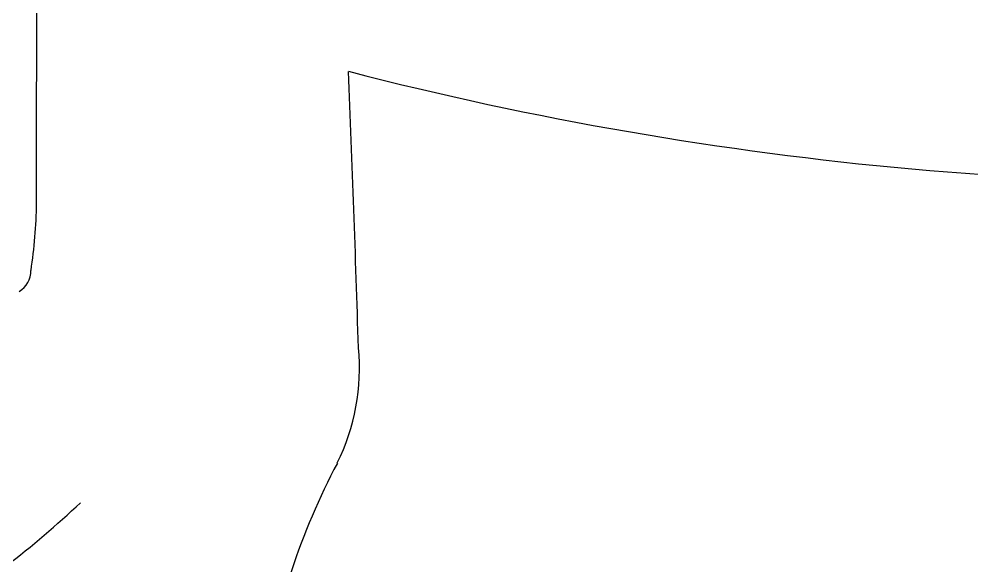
# Model space of a CAD drawing. Extents: x 648 to 724, y 789 to 934.
# Drawn here: x 668.66 to 679.95, y 828.16 to 834.64 of the extents above; entities that cross this region are included whole.
import ezdxf

# ---------------------------------------------------------------- set-up
doc = ezdxf.new("R2010")
doc.units = 0
doc.header["$MEASUREMENT"] = 0
doc.layers.add('1', color=4, linetype='Continuous')
doc.layers.add('1_CYAN', color=4, linetype='Continuous')

# ---------------------------------------------------------------- blocks, each defined once
blk = doc.blocks.new('2010GLOW')
at = {"layer": '1_CYAN', "color": 3}
for centre, radius, start, end in [((-2264.902, 31.98), 2285.799, 359.871425, 0.128575), ((34.994, 68.641), 41.55, 255.4952, 274.1977), ((-314.687, 14.511), 339.559, 1.79335, 2.34673), ((14.975, 26.935), 5.918, 351.454, 359.184), ((20.54, 26.054), 0.286, 300.5221, 0.3064), ((22.202, 24.892), 2.515, 333.6082, 5.6086), ((32.078, 19.767), 8.611, 152.274, 170.7823), ((13.232, 32.005), 11.944, 307.6803, 313.2345)]:
    blk.add_arc(centre, radius, start, end, dxfattribs=at)

msp = doc.modelspace()

# ---------------------------------------------------------------- block references
at = {"layer": '1'}
msp.add_blockref('2010GLOW', (647.978, 805.605), dxfattribs=at)

doc.saveas('drawing.dxf')
